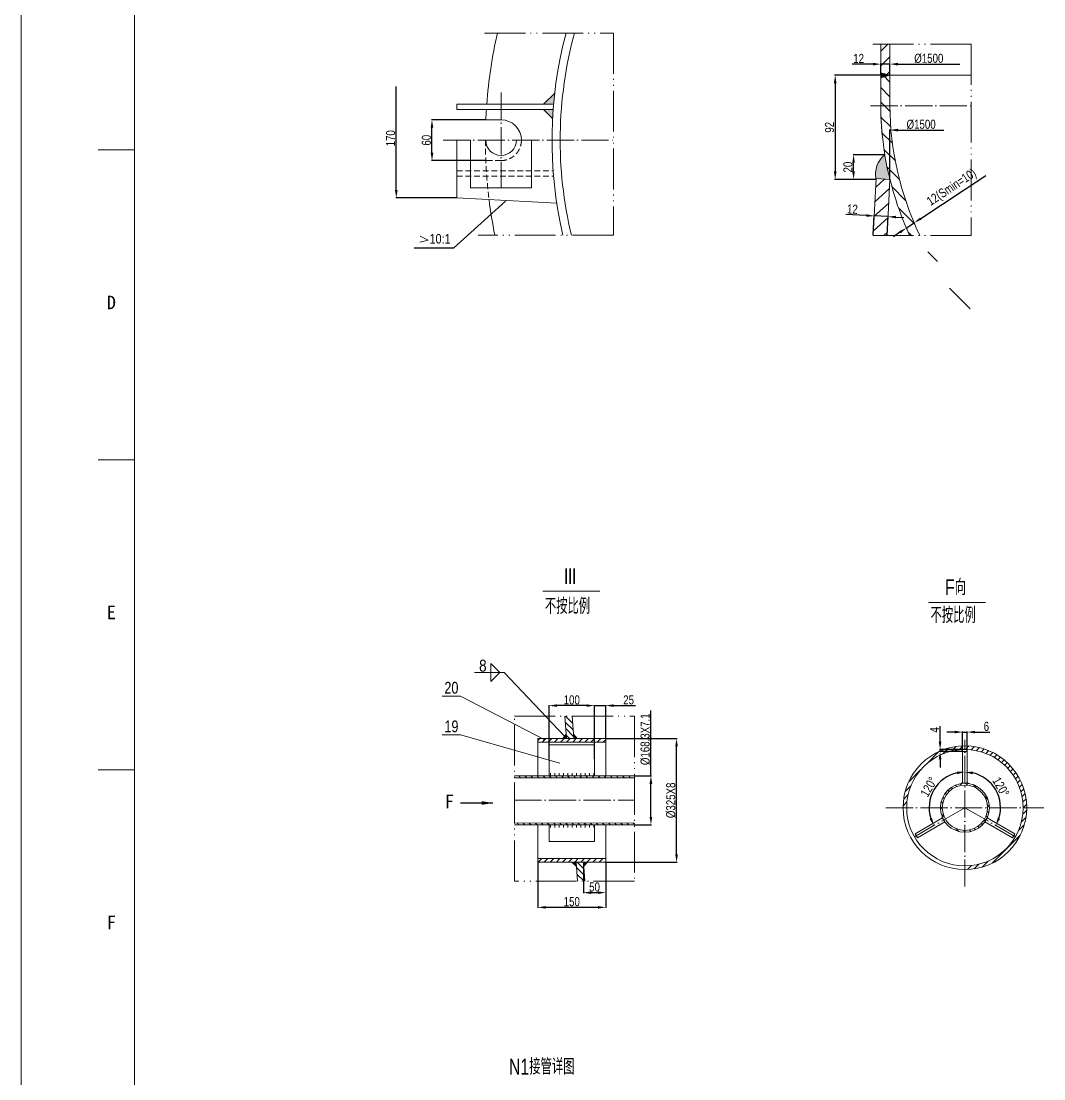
# Model space of a CAD drawing. Header units: millimetres. Extents: x 8160 to 405605, y -30951 to 80400.
# Drawn here: x 55386 to 64414, y 14873 to 24210 of the extents above; entities that cross this region are included whole.
import ezdxf

# ---------------------------------------------------------------- set-up
doc = ezdxf.new("R2010")
doc.units = ezdxf.units.MM
for name, pattern in [('ACAD_ISO04W100', [30.5, 24, -3, 0.5, -3]), ('ACAD_ISO05W100', [34, 24, -3, 0.5, -3, 0.5, -3]), ('CENTER', [50.8, 31.75, -6.35, 6.35, -6.35]), ('DIVIDE', [31.75, 12.7, -6.35, 0, -6.35, 0, -6.35]), ('HIDDEN', [9.525, 6.35, -3.175])]:
    doc.linetypes.add(name, pattern=pattern)
doc.layers.get('0').update_dxf_attribs({"lineweight": 13})
doc.layers.get('Defpoints').update_dxf_attribs({"lineweight": 13})
for name, color, linetype, lineweight in [('bh', 7, 'Continuous', 13), ('CENTER', 1, 'CENTER', 13), ('DIM', 7, 'Continuous', 13), ('DIVIDE', 3, 'DIVIDE', 13), ('HIDDEN', 6, 'HIDDEN', 13), ('PROFILE', 4, 'Continuous', 15), ('SEE', 2, 'Continuous', 13)]:
    doc.layers.add(name, color=color, linetype=linetype, lineweight=lineweight)
doc.styles.add('HZ', font='txt.shx', dxfattribs={"width": 0.75, "bigfont": 'tcc_hzdx.shx'})
doc.styles.add('HZDX', font='tcc_simp.shx', dxfattribs={"width": 0.8, "height": 80, "bigfont": 'hzdx.shx'})
doc.styles.add('HZDX140', font='tcc_simp.shx', dxfattribs={"width": 0.85, "height": 140, "bigfont": 'hzdx.shx'})
doc.styles.add('HZDX2', font='tcc_simp.shx', dxfattribs={"width": 0.85, "height": 80, "bigfont": 'hzdx.shx'})
doc.styles.add('HZDX288', font='tcc_simp.shx', dxfattribs={"width": 0.7, "height": 200, "bigfont": 'hzdx.shx'})
doc.styles.add('TCC', font='tcc_simp.shx', dxfattribs={"width": 0.75, "bigfont": 'tcc_hzdx.shx'})
doc.styles.add('图签', font='SimSun.ttf', dxfattribs={"height": 3})
doc.dimstyles.new('uni', dxfattribs={"dimtxt": 90, "dimasz": 70, "dimexe": 5, "dimexo": 0.625, "dimgap": 10, "dimtad": 1, "dimdec": 0, "dimdsep": 46, "dimtxsty": 'HZDX', "dimcen": 2.5, "dimadec": 0, "dimazin": 0, "dimtfac": 1, "dimtdec": 0, "dimtmove": 0, "dimatfit": 3, "dimfxl": 0, "dimarcsym": 0})
doc.dimstyles.new('uni2', dxfattribs={"dimtxt": 140, "dimasz": 140, "dimexe": 1.25, "dimexo": 0.625, "dimgap": 10, "dimtad": 1, "dimdec": 1, "dimdsep": 46, "dimtxsty": 'HZDX140', "dimcen": 2.5, "dimadec": 0, "dimazin": 0, "dimtfac": 1, "dimtdec": 1, "dimtmove": 0, "dimatfit": 3, "dimfxl": 0, "dimarcsym": 0})
pattern_1 = [(45, (-132192.844, 3799.36), (-26.940768, 26.940768), [])]

# ---------------------------------------------------------------- blocks, each defined once
blk = doc.blocks.new('*D97')
at = {"layer": 'Defpoints', "color": 0}
for p in [(58697.5, 23633), (59232.4, 23633), (59232.4, 22648.8)]:
    blk.add_point(p, dxfattribs=at)
at = {"layer": 'DIM', "color": 0, "lineweight": -2}
for p, q in [((58697.5, 22718.8), (58697.5, 23633)), ((59231.7, 22648.8), (58692.5, 22648.8))]:
    blk.add_line(p, q, dxfattribs=at)
at = {"layer": 'DIM', "color": 0}
blk.add_solid([(58685.9, 22718.8), (58709.2, 22718.8), (58697.5, 22648.8)], dxfattribs=at)
at = {"layer": 'DIM', "color": 0, "insert": (58647.5, 23175.9), "char_height": 80, "attachment_point": 5, "rotation": 90, "style": 'HZDX'}
blk.add_mtext('170', dxfattribs=at)
blk = doc.blocks.new('_None')
blk = doc.blocks.new('*D98')
at = {"layer": 'Defpoints', "color": 0}
for p in [(59012.8, 23338.8), (59488.2, 23338.8), (59488.2, 22978.8)]:
    blk.add_point(p, dxfattribs=at)
at = {"layer": 'DIM', "color": 0, "lineweight": -2}
for p, q in [((59487.5, 23338.8), (59007.8, 23338.8)), ((59012.8, 23048.8), (59012.8, 23268.8)), ((59487.5, 22978.8), (59007.8, 22978.8))]:
    blk.add_line(p, q, dxfattribs=at)
at = {"layer": 'DIM', "color": 0}
for points in [[(59001.2, 23268.8), (59024.5, 23268.8), (59012.8, 23338.8)], [(59001.2, 23048.8), (59024.5, 23048.8), (59012.8, 22978.8)]]:
    blk.add_solid(points, dxfattribs=at)
at = {"layer": 'DIM', "color": 0, "insert": (58962.8, 23158.8), "char_height": 80, "attachment_point": 5, "rotation": 90, "style": 'HZDX'}
blk.add_mtext('60', dxfattribs=at)
blk = doc.blocks.new('*D96')
at = {"layer": 'Defpoints', "color": 0}
for p in [(62974.4, 23732.4), (62572.1, 22813.3), (62933.9, 22813.3)]:
    blk.add_point(p, dxfattribs=at)
at = {"layer": 'DIM', "color": 0, "lineweight": -2}
for p, q in [((62973.8, 23732.4), (62567.1, 23732.4)), ((62572.1, 23662.4), (62572.1, 22883.3)), ((62933.3, 22813.3), (62567.1, 22813.3))]:
    blk.add_line(p, q, dxfattribs=at)
at = {"layer": 'DIM', "color": 0}
for points in [[(62560.4, 23662.4), (62583.8, 23662.4), (62572.1, 23732.4)], [(62560.4, 22883.3), (62583.8, 22883.3), (62572.1, 22813.3)]]:
    blk.add_solid(points, dxfattribs=at)
at = {"layer": 'DIM', "color": 0, "insert": (62522.1, 23272.8), "char_height": 80, "attachment_point": 5, "rotation": 90, "style": 'HZDX'}
blk.add_mtext('92', dxfattribs=at)
blk = doc.blocks.new('*D117')
at = {"layer": 'Defpoints', "color": 0}
for p in [(63532.4, 23248.2), (63055.4, 22813.2), (63532.4, 22813.2)]:
    blk.add_point(p, dxfattribs=at)
at = {"layer": 'DIM', "color": 0, "lineweight": -2}
for p, q in [((63055.4, 22813.8), (63055.4, 23253.2)), ((63125.4, 23248.2), (63532.4, 23248.2))]:
    blk.add_line(p, q, dxfattribs=at)
at = {"layer": 'DIM', "color": 0}
blk.add_solid([(63125.4, 23259.9), (63125.4, 23236.5), (63055.4, 23248.2)], dxfattribs=at)
at = {"layer": 'DIM', "color": 0, "insert": (63330.5, 23298.2), "char_height": 80, "attachment_point": 5, "style": 'HZDX'}
blk.add_mtext('%%C1500', dxfattribs=at)
blk = doc.blocks.new('*D120')
at = {"layer": 'Defpoints', "color": 0}
for p in [(62974.4, 23830.5), (62974.4, 23732.4), (63055.4, 23732.4)]:
    blk.add_point(p, dxfattribs=at)
at = {"layer": 'DIM', "color": 0, "lineweight": -2}
for p, q in [((62904.4, 23830.5), (62723, 23830.5)), ((62974.4, 23733), (62974.4, 23835.5)), ((63055.4, 23830.5), (62974.4, 23830.5)), ((63055.4, 23733), (63055.4, 23835.5)), ((63125.4, 23830.5), (63195.4, 23830.5))]:
    blk.add_line(p, q, dxfattribs=at)
at = {"layer": 'DIM', "color": 0}
for points in [[(62904.4, 23842.1), (62904.4, 23818.8), (62974.4, 23830.5)], [(63125.4, 23842.1), (63125.4, 23818.8), (63055.4, 23830.5)]]:
    blk.add_solid(points, dxfattribs=at)
at = {"layer": 'DIM', "color": 0, "insert": (62778.7, 23880.5), "char_height": 80, "attachment_point": 5, "style": 'HZDX'}
blk.add_mtext('12', dxfattribs=at)
blk = doc.blocks.new('*D121')
at = {"layer": 'Defpoints', "color": 0}
for p in [(62734.3, 23029.6), (63010.3, 23029.6), (62933.9, 22813.3)]:
    blk.add_point(p, dxfattribs=at)
at = {"layer": 'DIM', "color": 0, "lineweight": -2}
for p, q in [((63009.7, 23029.6), (62729.3, 23029.6)), ((62734.3, 22883.3), (62734.3, 22959.6)), ((62933.3, 22813.3), (62729.3, 22813.3))]:
    blk.add_line(p, q, dxfattribs=at)
at = {"layer": 'DIM', "color": 0}
for points in [[(62722.6, 22959.6), (62746, 22959.6), (62734.3, 23029.6)], [(62722.6, 22883.3), (62746, 22883.3), (62734.3, 22813.3)]]:
    blk.add_solid(points, dxfattribs=at)
at = {"layer": 'DIM', "color": 0, "insert": (62684.3, 22921.4), "char_height": 80, "attachment_point": 5, "rotation": 90, "style": 'HZDX'}
blk.add_mtext('20', dxfattribs=at)
blk = doc.blocks.new('*D122')
at = {"layer": 'Defpoints', "color": 0}
for p in [(63268.7, 22430.3), (63269.4, 22429.2), (63201.3, 22385.6)]:
    blk.add_point(p, dxfattribs=at)
at = {"layer": 'DIM', "color": 0, "lineweight": -2}
for p, q in [((63327.8, 22467.9), (63900.8, 22847.5)), ((63202, 22384.5), (63269.4, 22429.2)), ((63269.1, 22429.7), (63272.2, 22425)), ((63143.6, 22345.9), (63085.3, 22307.2)), ((63201.6, 22385.1), (63204.7, 22380.4))]:
    blk.add_line(p, q, dxfattribs=at)
at = {"layer": 'DIM', "color": 0}
for points in [[(63321.3, 22477.6), (63334.2, 22458.1), (63269.4, 22429.2)], [(63137.2, 22355.6), (63150.1, 22336.1), (63202, 22384.5)]]:
    blk.add_solid(points, dxfattribs=at)
at = {"layer": 'DIM', "color": 0, "insert": (63604.3, 22736.1), "char_height": 80, "attachment_point": 5, "rotation": 33.52279, "style": 'HZDX'}
blk.add_mtext('12(Smin=10)', dxfattribs=at)
blk = doc.blocks.new('*D123')
at = {"layer": 'Defpoints', "color": 0}
for p in [(63671.4, 23830.5), (63055.4, 23732.4), (63671.4, 23732.4)]:
    blk.add_point(p, dxfattribs=at)
at = {"layer": 'DIM', "color": 0, "lineweight": -2}
for p, q in [((63055.4, 23733), (63055.4, 23835.5)), ((63125.4, 23830.5), (63671.4, 23830.5))]:
    blk.add_line(p, q, dxfattribs=at)
at = {"layer": 'DIM', "color": 0}
blk.add_solid([(63125.4, 23842.1), (63125.4, 23818.8), (63055.4, 23830.5)], dxfattribs=at)
at = {"layer": 'DIM', "color": 0, "insert": (63398.4, 23880.5), "char_height": 80, "attachment_point": 5, "style": 'HZDX'}
blk.add_mtext('%%C1500', dxfattribs=at)
blk = doc.blocks.new('*D124')
at = {"layer": 'bh', "color": 0, "lineweight": -2}
for p, q in [((62846.9, 22494), (62665.7, 22503.5)), ((62908.1, 22323.9), (62917.1, 22495.3)), ((63038.2, 22484), (62916.8, 22490.3)), ((63029.4, 22317.5), (63038.4, 22489)), ((63108.1, 22480.3), (63178, 22476.6))]:
    blk.add_line(p, q, dxfattribs=at)
at = {"layer": 'bh', "color": 0}
for points in [[(62847.5, 22505.6), (62846.3, 22482.3), (62916.8, 22490.3)], [(63108.7, 22491.9), (63107.5, 22468.6), (63038.2, 22484)]]:
    blk.add_solid(points, dxfattribs=at)
at = {"layer": 'Defpoints', "color": 0}
for p in [(62916.8, 22490.3), (62908.1, 22323.2), (63029.4, 22316.9)]:
    blk.add_point(p, dxfattribs=at)
at = {"layer": 'bh', "color": 0, "insert": (62724, 22550.5), "char_height": 80, "attachment_point": 5, "rotation": 357, "style": 'HZDX'}
blk.add_mtext('12', dxfattribs=at)
blk = doc.blocks.new('*D164')
at = {"layer": 'Defpoints', "color": 0}
for p in [(60348.8, 16785.1), (60546.8, 16787), (60546.8, 16516.2)]:
    blk.add_point(p, dxfattribs=at)
at = {"layer": 'DIM', "color": 0, "lineweight": -2}
for p, q in [((60348.8, 16784.5), (60348.8, 16511.2)), ((60546.8, 16786.4), (60546.8, 16511.2)), ((60418.8, 16516.2), (60476.8, 16516.2))]:
    blk.add_line(p, q, dxfattribs=at)
at = {"layer": 'DIM', "color": 0}
for points in [[(60418.8, 16527.9), (60418.8, 16504.6), (60348.8, 16516.2)], [(60476.8, 16527.9), (60476.8, 16504.6), (60546.8, 16516.2)]]:
    blk.add_solid(points, dxfattribs=at)
at = {"layer": 'DIM', "color": 0, "insert": (60447.8, 16566.2), "char_height": 80, "attachment_point": 5, "style": 'HZDX'}
blk.add_mtext('50', dxfattribs=at)
blk = doc.blocks.new('*D157')
at = {"layer": 'Defpoints', "color": 0}
for p in [(59946.8, 16786.8), (60546.8, 16787.1), (59946.8, 16386.4)]:
    blk.add_point(p, dxfattribs=at)
at = {"layer": 'DIM', "color": 0, "lineweight": -2}
for p, q in [((59946.8, 16786.2), (59946.8, 16381.4)), ((60546.8, 16786.5), (60546.8, 16381.4)), ((60476.8, 16386.4), (60016.8, 16386.4))]:
    blk.add_line(p, q, dxfattribs=at)
at = {"layer": 'DIM', "color": 0}
for points in [[(60016.8, 16398.1), (60016.8, 16374.7), (59946.8, 16386.4)], [(60476.8, 16398.1), (60476.8, 16374.7), (60546.8, 16386.4)]]:
    blk.add_solid(points, dxfattribs=at)
at = {"layer": 'DIM', "color": 0, "insert": (60246.8, 16436.4), "char_height": 80, "attachment_point": 5, "style": 'HZDX'}
blk.add_mtext('150', dxfattribs=at)
blk = doc.blocks.new('*D165')
at = {"layer": 'Defpoints', "color": 0}
for p in [(60546.8, 18167.5), (60546.8, 17879.1), (60446.8, 17696.6)]:
    blk.add_point(p, dxfattribs=at)
at = {"layer": 'DIM', "color": 0, "lineweight": -2}
for p, q in [((60376.8, 18167.5), (60306.8, 18167.5)), ((60446.8, 17697.2), (60446.8, 18172.5)), ((60446.8, 18167.5), (60546.8, 18167.5)), ((60546.8, 17879.7), (60546.8, 18172.5)), ((60616.8, 18167.5), (60810.4, 18167.5))]:
    blk.add_line(p, q, dxfattribs=at)
at = {"layer": 'DIM', "color": 0}
for points in [[(60376.8, 18179.2), (60376.8, 18155.9), (60446.8, 18167.5)], [(60616.8, 18179.2), (60616.8, 18155.9), (60546.8, 18167.5)]]:
    blk.add_solid(points, dxfattribs=at)
at = {"layer": 'DIM', "color": 0, "insert": (60748.6, 18217.5), "char_height": 80, "attachment_point": 5, "style": 'HZDX'}
blk.add_mtext('25', dxfattribs=at)
blk = doc.blocks.new('*D166')
at = {"layer": 'Defpoints', "color": 0}
for p in [(60046.8, 18167.5), (60046.8, 17696.6), (60446.8, 17696.6)]:
    blk.add_point(p, dxfattribs=at)
at = {"layer": 'DIM', "color": 0, "lineweight": -2}
for p, q in [((60046.8, 17697.2), (60046.8, 18172.5)), ((60376.8, 18167.5), (60116.8, 18167.5)), ((60446.8, 17697.2), (60446.8, 18172.5))]:
    blk.add_line(p, q, dxfattribs=at)
at = {"layer": 'DIM', "color": 0}
for points in [[(60116.8, 18179.2), (60116.8, 18155.9), (60046.8, 18167.5)], [(60376.8, 18179.2), (60376.8, 18155.9), (60446.8, 18167.5)]]:
    blk.add_solid(points, dxfattribs=at)
at = {"layer": 'DIM', "color": 0, "insert": (60246.8, 18217.5), "char_height": 80, "attachment_point": 5, "style": 'HZDX'}
blk.add_mtext('100', dxfattribs=at)
blk = doc.blocks.new('*D158')
at = {"layer": 'Defpoints', "color": 0}
for p in [(60547.3, 17877), (61171.7, 17877), (60546.8, 16785)]:
    blk.add_point(p, dxfattribs=at)
at = {"layer": 'DIM', "color": 0, "lineweight": -2}
for p, q in [((60548, 17877), (61176.7, 17877)), ((61171.7, 16855), (61171.7, 17807)), ((60547.4, 16785), (61176.7, 16785))]:
    blk.add_line(p, q, dxfattribs=at)
at = {"layer": 'DIM', "color": 0}
for points in [[(61160, 17807), (61183.4, 17807), (61171.7, 17877)], [(61160, 16855), (61183.4, 16855), (61171.7, 16785)]]:
    blk.add_solid(points, dxfattribs=at)
at = {"layer": 'DIM', "color": 0, "insert": (61121.7, 17331), "char_height": 80, "attachment_point": 5, "rotation": 90, "style": 'HZDX'}
blk.add_mtext('%%C325X8', dxfattribs=at)
blk = doc.blocks.new('*D159')
at = {"layer": 'Defpoints', "color": 0}
for p in [(60799.1, 17546.7), (60945.3, 17546.7), (60799.1, 17114.7)]:
    blk.add_point(p, dxfattribs=at)
at = {"layer": 'DIM', "color": 0, "lineweight": -2}
for p, q in [((60945.3, 17546.7), (60945.3, 18124.3)), ((60799.7, 17546.7), (60950.3, 17546.7)), ((60945.3, 17184.7), (60945.3, 17476.7)), ((60799.7, 17114.7), (60950.3, 17114.7))]:
    blk.add_line(p, q, dxfattribs=at)
at = {"layer": 'DIM', "color": 0}
for points in [[(60933.6, 17476.7), (60957, 17476.7), (60945.3, 17546.7)], [(60933.6, 17184.7), (60957, 17184.7), (60945.3, 17114.7)]]:
    blk.add_solid(points, dxfattribs=at)
at = {"layer": 'DIM', "color": 0, "insert": (60895.3, 17870.5), "char_height": 80, "attachment_point": 5, "rotation": 90, "style": 'HZDX'}
blk.add_mtext('%%C168.3X7.1', dxfattribs=at)
blk = doc.blocks.new('*D160')
at = {"layer": 'Defpoints', "color": 0}
for p in [(63737.2, 17933.9), (63697.2, 17762.1), (63737.2, 17762.1)]:
    blk.add_point(p, dxfattribs=at)
at = {"layer": 'DIM', "color": 0, "lineweight": -2}
for p, q in [((63627.2, 17933.9), (63557.2, 17933.9)), ((63697.2, 17762.8), (63697.2, 17938.9)), ((63697.2, 17933.9), (63737.2, 17933.9)), ((63737.2, 17762.8), (63737.2, 17938.9)), ((63807.2, 17933.9), (63936.8, 17933.9))]:
    blk.add_line(p, q, dxfattribs=at)
at = {"layer": 'DIM', "color": 0}
for points in [[(63627.2, 17945.6), (63627.2, 17922.3), (63697.2, 17933.9)], [(63807.2, 17945.6), (63807.2, 17922.3), (63737.2, 17933.9)]]:
    blk.add_solid(points, dxfattribs=at)
at = {"layer": 'DIM', "color": 0, "insert": (63907, 17983.9), "char_height": 80, "attachment_point": 5, "style": 'HZDX'}
blk.add_mtext('6', dxfattribs=at)
blk = doc.blocks.new('*D161')
at = {"layer": 'Defpoints', "color": 0}
for p in [(63717.2, 17866.5), (63514.2, 17508), (63717.2, 17266.1), (63272.1, 17009.1), (63717.2, 16569.4)]:
    blk.add_point(p, dxfattribs=at)
at = {"layer": 'DIM', "color": 0, "lineweight": -2}
blk.add_arc((63717.2, 17266.1), 315.8, 102.7272, 197.2728, dxfattribs=at)
at = {"layer": 'DIM', "color": 0}
for points in [[(63646.3, 17585.7), (63648.9, 17562.6), (63717.2, 17581.9)], [(63426.4, 17177.1), (63405, 17167.7), (63443.7, 17108.2)]]:
    blk.add_solid(points, dxfattribs=at)
at = {"layer": 'DIM', "color": 0, "insert": (63398.5, 17450.1), "char_height": 80, "attachment_point": 5, "rotation": 60, "style": 'HZDX'}
blk.add_mtext('120°', dxfattribs=at)
blk = doc.blocks.new('*D162')
at = {"layer": 'Defpoints', "color": 0}
for p in [(63717.2, 17866.5), (64026.9, 17320.7), (63717.2, 17266.1), (64162.3, 17009.1), (63717.2, 16569.4)]:
    blk.add_point(p, dxfattribs=at)
at = {"layer": 'DIM', "color": 0, "lineweight": -2}
blk.add_arc((63717.2, 17266.1), 314.4, 342.7825, 77.2175, dxfattribs=at)
at = {"layer": 'DIM', "color": 0}
for points in [[(63785.5, 17561.2), (63788.1, 17584.4), (63717.2, 17580.6)], [(64028.2, 17168.4), (64006.8, 17177.7), (63989.5, 17108.9)]]:
    blk.add_solid(points, dxfattribs=at)
at = {"layer": 'DIM', "color": 0, "insert": (64034.7, 17449.4), "char_height": 80, "attachment_point": 5, "rotation": 300, "style": 'HZDX'}
blk.add_mtext('120°', dxfattribs=at)
blk = doc.blocks.new('*D163')
at = {"layer": 'Defpoints', "color": 0}
for p in [(63497.9, 17780.1), (63697.2, 17762.1), (63717.2, 17780.1)]:
    blk.add_point(p, dxfattribs=at)
at = {"layer": 'DIM', "color": 0, "lineweight": -2}
for p, q in [((63497.9, 17850.1), (63497.9, 17985.9)), ((63716.6, 17780.1), (63492.9, 17780.1)), ((63696.6, 17762.1), (63492.9, 17762.1)), ((63497.9, 17762.1), (63497.9, 17780.1)), ((63497.9, 17692.1), (63497.9, 17622.1))]:
    blk.add_line(p, q, dxfattribs=at)
at = {"layer": 'DIM', "color": 0}
for points in [[(63486.2, 17850.1), (63509.5, 17850.1), (63497.9, 17780.1)], [(63486.2, 17692.1), (63509.5, 17692.1), (63497.9, 17762.1)]]:
    blk.add_solid(points, dxfattribs=at)
at = {"layer": 'DIM', "color": 0, "insert": (63447.9, 17953), "char_height": 80, "attachment_point": 5, "rotation": 90, "style": 'HZDX'}
blk.add_mtext('4', dxfattribs=at)

msp = doc.modelspace()

# ---------------------------------------------------------------- hatches: boundary and pattern name
at = {"layer": 'bh'}
h = msp.add_hatch(dxfattribs=at)
h.set_pattern_fill('ANSI31', scale=28.8, style=0)
h.set_pattern_definition([(45, (1518.56, -33632.8), (-64.65784, 64.65784), [])])
h.paths.add_polyline_path([(63055.4, 24007.2), (62974.4, 24007.2), (62974.4, 23732.4), (63055.4, 23732.4)])
h = msp.add_hatch(color=7, dxfattribs=at)
h.paths.add_polyline_path([(63055.4, 23732.4), (62974.4, 23732.4), (62974.4, 23709.9)])
h.paths.add_polyline_path([(62974.4, 23755), (62974.4, 23732.4), (63055.4, 23732.4)])
h = msp.add_hatch(dxfattribs=at)
h.set_pattern_fill('ANSI31', scale=28.8, angle=90, style=0)
h.set_pattern_definition([(135, (1518.56, -33632.8), (-64.65784, -64.65784), [])])
h.paths.add_polyline_path([(63055.4, 23462.4), (63055.4, 23732.4), (62974.4, 23732.4), (62974.4, 23462.4)])
h = msp.add_hatch(color=7, dxfattribs=at)
h.paths.add_polyline_path([(60077.3, 23349.4, -0.005417), (60082.3, 23428.8), (59997.9, 23428.8)])
h.paths.add_polyline_path([(60086.1, 23476.8, -0.006714), (60096, 23574.9), (59997.9, 23476.8)])
h = msp.add_hatch(color=7, dxfattribs=at)
edge = h.paths.add_edge_path()
edge.add_spline(control_points=[(63055.4, 22813.3), (63031.9, 22907.1), (63013.4, 23001.4), (62983, 23217.8), (62974.4, 23340.1), (62974.4, 23462.4)], knot_values=[0, 0, 0, 0, 0.054434, 0.054434, 0.12466, 0.12466, 0.12466, 0.12466], degree=3, periodic=0)
edge.add_arc((63140.7, 22861.9), 212.4, 127.83449, 193.22784)
edge.add_line((62933.9, 22813.3), (63055.4, 22813.3))
h = msp.add_hatch(dxfattribs=at)
h.set_pattern_fill('ANSI31', scale=28.8, angle=90, style=0)
h.set_pattern_definition([(135, (1518.56, -33632.8), (-64.65784, -64.65784), [])])
edge = h.paths.add_edge_path()
edge.add_ellipse((73180.4, 23462.4), major_axis=(-10125, 0), ratio=0.5, start_angle=0, end_angle=13.08604, ccw=False)
edge.add_line((63055.4, 23462.4), (62974.4, 23462.4))
edge.add_spline(control_points=[(62974.4, 23462.4), (62974.4, 23340.1), (62983, 23217.8), (63017.3, 22974), (63043, 22852.5), (63116.6, 22592), (63167.4, 22453.4), (63229.2, 22316.2)], knot_values=[0, 0, 0, 0, 0.070226, 0.070226, 0.140451, 0.140451, 0.22165, 0.22165, 0.22165, 0.22165], degree=3, periodic=0)
edge.add_line((63229.2, 22316.2), (63318.3, 22316.2))
h = msp.add_hatch(dxfattribs=at)
h.set_pattern_fill('ANSI31', scale=28.8, angle=-3, style=0)
h.set_pattern_definition([(42, (-1351.235, -30334.85), (-61.1853, 67.95316), [])])
h.paths.add_polyline_path([(63055.4, 22813.3), (62934.1, 22819.6), (62908.1, 22323.2), (63029.4, 22316.9)])
h = msp.add_hatch(dxfattribs=at)
h.set_pattern_fill('ANSI31', scale=12, angle=90, style=0)
h.set_pattern_definition([(135, (-132277.316, 3799.36), (-26.940768, -26.940768), [])])
h.paths.add_polyline_path([(60200.1, 17877.1), (60264.3, 17877.1), (60249.1, 18073), (60185, 18073)])
h.paths.add_polyline_path([(60348.8, 16785.1), (60284.6, 16785.1), (60297.5, 16617.7), (60361.7, 16617.7)])
h = msp.add_hatch(dxfattribs=at)
h.set_pattern_fill('ANSI31', scale=12, style=0)
h.set_pattern_definition(pattern_1)
h.paths.add_polyline_path([(59946.8, 17877.3), (59946.8, 17845.3), (60546.8, 17845), (60546.8, 17877)])
for points in [[(60197.1, 17916.3), (60168.3, 17877.2), (60200.1, 17877.2)], [(60261.3, 17915.9), (60264.3, 17877.2), (60295.1, 17877.1)], [(60284.6, 16785.1), (60248.1, 16785.2), (60287.5, 16746.8)], [(60386.3, 16785.1), (60348.8, 16785.1), (60351.7, 16747.2)]]:
    msp.add_hatch(color=7, dxfattribs=at).paths.add_polyline_path(points)
h = msp.add_hatch(dxfattribs=at)
h.set_pattern_fill('ANSI31', scale=12, style=0)
h.set_pattern_definition([(45, (-131504.678, 3756.95), (-26.940768, 26.940768), [])])
h.paths.add_polyline_path([(64231.2, 17266.1), (64263.2, 17266.1, 0.414214), (63717.2, 17812.1), (63717.2, 17780.1, -0.414214)])
h.paths.add_polyline_path([(63171.2, 17266.1), (63203.2, 17266.1, -0.414214), (63717.2, 17780.1), (63717.2, 17812.1, 0.414214)])
h.paths.add_polyline_path([(64263.2, 17266.1), (64231.2, 17266.1, -0.414214), (63717.2, 16752.1), (63717.2, 16720.1, 0.414214)])
h = msp.add_hatch(dxfattribs=at)
h.set_pattern_fill('ANSI31', scale=12, angle=45, style=0)
h.set_pattern_definition([(90, (-132192.844, 3799.36), (-38.1, 7e-15), [])])
h.paths.add_polyline_path([(60446.8, 17572.1), (60046.8, 17572.1), (60046.8, 17547.1), (60446.8, 17546.9)])
h = msp.add_hatch(dxfattribs=at)
h.set_pattern_fill('ANSI31', scale=12, angle=90, style=0)
h.set_pattern_definition([(135, (-132192.844, 3799.36), (-26.940768, -26.940768), [])])
h.paths.add_polyline_path([(60799.1, 17530.6), (60799.1, 17546.7), (59740.7, 17547.3), (59740.7, 17531.3)])
h.paths.add_polyline_path([(60799.1, 17114.7), (60799.1, 17130.6), (59740.7, 17131.2), (59740.7, 17115.3)])
h = msp.add_hatch(dxfattribs=at)
h.set_pattern_fill('ANSI31', scale=12, angle=90, style=0)
h.set_pattern_definition([(135, (-131504.678, 3756.95), (-26.940768, -26.940768), [])])
h.paths.add_polyline_path([(63717.2, 17482.1), (63717.2, 17466.1, -0.414214), (63917.2, 17266.1), (63933.2, 17266.1, 0.414214)])
h.paths.add_polyline_path([(63717.2, 17482.1, 0.414214), (63501.2, 17266.1), (63517.2, 17266.1, -0.414214), (63717.2, 17466.1)])
h.paths.add_polyline_path([(63517.2, 17266.1), (63501.2, 17266.1, 0.131652), (63530.1, 17158.1), (63544, 17166.1, -0.131652)])
h.paths.add_polyline_path([(63544, 17166.1), (63530.1, 17158.1, 0.267949), (63717.2, 17050.1), (63717.2, 17066.1, -0.267949)])
h.paths.add_polyline_path([(63904.3, 17158.1), (63890.4, 17166.1, -0.267949), (63717.2, 17066.1), (63717.2, 17050.1, 0.267949)])
h.paths.add_polyline_path([(63933.2, 17266.1), (63917.2, 17266.1, -0.131652), (63890.4, 17166.1), (63904.3, 17158.1, 0.131652)])
h = msp.add_hatch(color=7, dxfattribs=at)
h.paths.add_polyline_path([(63697.2, 17489.1), (63686.3, 17479.9, -0.035871), (63717.2, 17482.1), (63697.2, 17482.1)])
h.paths.add_polyline_path([(63737.2, 17489.1), (63737.2, 17482.1), (63717.2, 17482.1, -0.035871), (63748.1, 17479.9)])
h = msp.add_hatch(color=7, dxfattribs=at)
h.paths.add_polyline_path([(63534.2, 17137.4), (63547.5, 17132.5, -0.035871), (63530.1, 17158.1), (63540.1, 17140.8)])
h.paths.add_polyline_path([(63514.2, 17172), (63520.1, 17175.5), (63530.1, 17158.1, -0.035871), (63516.6, 17186)])
h = msp.add_hatch(color=7, dxfattribs=at)
h.paths.add_polyline_path([(63920.3, 17172), (63917.8, 17186, -0.035871), (63904.3, 17158.1), (63914.3, 17175.5)])
h.paths.add_polyline_path([(63900.3, 17137.4), (63894.3, 17140.8), (63904.3, 17158.1, -0.035871), (63886.9, 17132.5)])
h = msp.add_hatch(dxfattribs=at)
h.set_pattern_fill('ANSI31', scale=12, angle=45, style=0)
h.set_pattern_definition([(270, (-132192.844, 30864.963), (-38.1, -7e-15), [])])
h.paths.add_polyline_path([(60446.8, 17114.9), (60046.8, 17115.1), (60046.8, 17092.2), (60446.8, 17092.2)])
h = msp.add_hatch(dxfattribs=at)
h.set_pattern_fill('ANSI31', scale=12, style=0)
h.set_pattern_definition(pattern_1)
h.paths.add_polyline_path([(60546.8, 16785), (60546.8, 16817), (59946.8, 16817.3), (59946.8, 16785.3)])

# ---------------------------------------------------------------- linework, layer by layer
at = {"color": 7}
for p, q in [((55386.2, 31683.7), (55386.2, -1956.3)), ((56386.2, 31283.7), (56386.2, -1556.3)), ((56386.2, 23074.1), (56066.2, 23074.1)), ((58978.2, 22275.7), (58905.1, 22257.9)), ((58908.5, 22311.4), (58978.2, 22275.7)), ((56386.2, 20337.3), (56066.2, 20337.3)), ((59992.1, 19178.6), (60493.3, 19178.6)), ((63396.9, 19078.8), (63898, 19078.8)), ((56386.2, 17600.5), (56066.2, 17600.5))]:
    msp.add_line(p, q, dxfattribs=at)
at = {"layer": 'bh', "color": 7}
for p, q in [((63055.4, 23732.4), (62974.4, 23755)), ((63055.4, 23732.4), (62974.4, 23709.9)), ((59997.9, 23476.8), (60096, 23574.9)), ((60077.3, 23349.4), (59997.9, 23428.8)), ((59532.1, 18459.7), (59532.1, 18539.6)), ((59532.1, 18539.6), (59612, 18459.7)), ((59650.8, 18459.7), (59389.4, 18459.7)), ((59532.1, 18459.7), (59532.1, 18379.8)), ((59532.1, 18379.8), (59612, 18459.7)), ((60182.7, 17896.7), (59650.8, 18459.7)), ((60168.3, 17877.2), (60197.1, 17916.3)), ((60295.1, 17877.2), (60261.3, 17915.9)), ((63697.2, 17489.1), (63686.3, 17479.9)), ((63737.2, 17489.1), (63748.1, 17479.9)), ((63514.2, 17172), (63516.6, 17186)), ((63920.3, 17172), (63917.8, 17186)), ((63534.2, 17137.4), (63547.5, 17132.5)), ((63900.3, 17137.4), (63886.9, 17132.5)), ((60248.1, 16785.2), (60287.5, 16746.8)), ((60351.7, 16747.2), (60386.3, 16785.1))]:
    msp.add_line(p, q, dxfattribs=at)
msp.add_arc((63140.7, 22861.9), 212.4, 127.85283, 193.22784, dxfattribs=at)
at = {"layer": 'CENTER', "color": 7, "linetype": 'ACAD_ISO04W100', "ltscale": 10}
for p, q in [((59622.4, 23578.8), (59622.4, 22738.8)), ((62884.8, 23462.4), (63773.7, 23462.4)), ((59112, 23158.8), (60613.9, 23158.8)), ((63717.2, 16569.4), (63717.2, 17866.5)), ((59740.7, 17332.3), (60799.1, 17332.1)), ((63020.5, 17266.1), (64413.9, 17266.1)), ((63717.2, 17266.1), (63272.1, 17009.1)), ((63717.2, 17266.1), (64162.3, 17009.1))]:
    msp.add_line(p, q, dxfattribs=at)
at = {"layer": 'Defpoints', "color": 7, "linetype": 'ByBlock'}
for p in [(63013.6, 23010.1), (62960.9, 22813.3), (62960.9, 22806.7)]:
    msp.add_point(p, dxfattribs=at)
at = {"layer": 'DIVIDE', "color": 7, "linetype": 'ACAD_ISO05W100', "ltscale": 15}
for p, q in [((59477, 24104.6), (60613.9, 24104.6)), ((60613.9, 24104.6), (60613.9, 22320.8)), ((62902.9, 24007.2), (63773.7, 24007.2)), ((63773.7, 24007.2), (63773.7, 22316.2)), ((60613.9, 22320.8), (59419.6, 22320.8)), ((63773.7, 22316.2), (62860.1, 22316.2))]:
    msp.add_line(p, q, dxfattribs=at)
msp.add_lwpolyline([(59740.7, 18073), (60799.1, 18073), (60799.1, 16617.7), (59740.7, 16617.7)], close=True, dxfattribs=at)
at = {"layer": 'HIDDEN', "color": 7, "ltscale": 8}
for p, q in [((59622.4, 22978.8), (59488.2, 22978.8)), ((59232.4, 22888.8), (60082.3, 22888.8)), ((59232.4, 22840.8), (60086.1, 22840.8))]:
    msp.add_line(p, q, dxfattribs=at)
for centre, radius, start, end in [((63744.4, 23158.8), 4260, 180, 187.07785), ((59622.4, 23158.8), 180, 270, 0)]:
    msp.add_arc(centre, radius, start, end, dxfattribs=at)
at = {"layer": 'PROFILE', "color": 7}
for p, q in [((62974.4, 23732.4), (62974.4, 24007.2)), ((63055.4, 23732.4), (63055.4, 24007.2)), ((62974.4, 23732.4), (63773.7, 23732.4)), ((62974.4, 23462.4), (62974.4, 23732.4)), ((63055.4, 23462.4), (63055.4, 23732.4)), ((59232.4, 23476.8), (60086.1, 23476.8)), ((59232.4, 23428.8), (59232.4, 23476.8)), ((59232.4, 23428.8), (60082.3, 23428.8)), ((59622.4, 23338.8), (59488.2, 23338.8)), ((59232.4, 23158.8), (59232.4, 22648.8)), ((59352.4, 23158.8), (59352.4, 22738.8)), ((59892.4, 23158.8), (59892.4, 22738.8)), ((62907.7, 22316.2), (62934.1, 22819.6)), ((63055.4, 22813.3), (62934.1, 22819.6)), ((63029.4, 22316.9), (63055.4, 22813.3)), ((59352.4, 22738.8), (59892.4, 22738.8)), ((59232.4, 22648.8), (60114.7, 22602.6)), ((60200.1, 17877.1), (60185, 18073)), ((60264.3, 17877.1), (60249.1, 18073)), ((59946.8, 17877.3), (60546.8, 17877)), ((59946.8, 17546.8), (59946.8, 17877.3)), ((59946.8, 17845.3), (60546.8, 17845)), ((60546.8, 17546.9), (60546.8, 17877)), ((60046.8, 17546.8), (60046.8, 17820.4)), ((60046.8, 17820.4), (60446.8, 17820.4)), ((60446.8, 17546.8), (60446.8, 17820.4)), ((63697.2, 17482.1), (63697.2, 17762.1)), ((63737.2, 17762.1), (63697.2, 17762.1)), ((63737.2, 17482.1), (63737.2, 17762.1)), ((59740.7, 17547.3), (60799.1, 17546.7)), ((59740.7, 17531.3), (60799.1, 17530.6)), ((63737.2, 17482.1), (63697.2, 17482.1)), ((59740.7, 17131.2), (60799.1, 17130.6)), ((59740.7, 17115.3), (60799.1, 17114.7)), ((59946.8, 16785.3), (59946.8, 17114.8)), ((60046.8, 16967.6), (60046.8, 17114.8)), ((60446.8, 16967.6), (60446.8, 17114.8)), ((60546.8, 16785), (60546.8, 17114.8)), ((63520.1, 17175.5), (63277.7, 17035.5)), ((63540.1, 17140.8), (63297.7, 17000.8)), ((63520.1, 17175.5), (63540.1, 17140.8)), ((63894.3, 17140.8), (63914.3, 17175.5)), ((63894.3, 17140.8), (64136.8, 17000.8)), ((63914.3, 17175.5), (64156.8, 17035.5)), ((63277.7, 17035.5), (63297.7, 17000.8)), ((64136.8, 17000.8), (64156.8, 17035.5)), ((60046.8, 16967.6), (60446.8, 16967.6)), ((59946.8, 16817.3), (60546.8, 16817)), ((59946.8, 16785.3), (60546.8, 16785)), ((60297.5, 16617.7), (60284.6, 16785.1)), ((60361.7, 16617.7), (60348.8, 16785.1))]:
    msp.add_line(p, q, dxfattribs=at)
for radius in [546, 514, 216, 200]:
    msp.add_circle((63717.2, 17266.1), radius, dxfattribs=at)
for centre, radius, start, end in [((63744.4, 23158.8), 4260, 167.17238, 175.71901), ((63744.4, 23158.8), 3672, 165.07405, 193.1917), ((63744.4, 23158.8), 3600, 164.76837, 193.46045), ((63744.4, 23158.8), 4260, 176.36614, 177.57833), ((59622.4, 23158.8), 180, 0, 90), ((59622.4, 23158.8), 135, 180, 0), ((63744.4, 23158.8), 4260, 187.07509, 191.34466)]:
    msp.add_arc(centre, radius, start, end, dxfattribs=at)
msp.add_ellipse((73180.4, 23462.4), major_axis=(-10125, 0), ratio=0.5, start_param=0, end_param=0.228395, dxfattribs=at)
msp.add_open_spline([(62974.4, 23462.4), (62974.4, 23340.1), (62983, 23217.8), (63017.3, 22974), (63043, 22852.5), (63116.6, 22592), (63167.4, 22453.4), (63229.2, 22316.2)], degree=3, knots=[0, 0, 0, 0, 0.0702255, 0.0702255, 0.140451, 0.140451, 0.2216502, 0.2216502, 0.2216502, 0.2216502], dxfattribs=at)
at = {"layer": 'SEE', "color": 7}
for p, q in [((59102.8, 18250.2), (59263.6, 18250.2)), ((59263.6, 18250.2), (60008.6, 17865)), ((59102.8, 17909.3), (59263.6, 17909.3)), ((59263.6, 17909.3), (60141, 17658))]:
    msp.add_line(p, q, dxfattribs=at)

# ---------------------------------------------------------------- texts
at = {"color": 7}
for s, height, style, width, p in [('10:1', 84, 'HZDX288', 0.85, (58991.1, 22246.4)), ('F向', 140, 'TCC', 0.75, (63541.4, 19142.8)), ('不按比例', 140, 'TCC', 0.75, (60009.3, 18976)), ('不按比例', 140, 'TCC', 0.75, (63413.6, 18896)), ('N1接管详图', 140, 'TCC', 0.75, (59692, 14910.4))]:
    msp.add_text(s, height=height, dxfattribs=dict(at, style=style, width=width)).set_placement(p)
at = {"color": 7, "style": '图签'}
for s, p in [('D', (56141.4, 21666.9)), ('E', (56140.7, 18930.1)), ('F', (56142.1, 16193.3))]:
    msp.add_text(s, height=120, dxfattribs=at).set_placement(p)
at = {"layer": 'DIM', "color": 7}
for s, height, style, width, p in [('III', 134, 'HZ', 0.75, (60180.9, 19242.6)), ('8', 105.5, 'HZDX2', 0.85, (59428.5, 18467.6))]:
    msp.add_text(s, height=height, dxfattribs=dict(at, style=style, width=width)).set_placement(p)
at = {"layer": 'SEE', "color": 7, "style": 'HZDX', "width": 0.8}
for s, p in [('20', (59122.2, 18272.9)), ('19', (59122.2, 17931.9))]:
    msp.add_text(s, height=104.4, dxfattribs=at).set_placement(p)
at = {"layer": 'SEE', "color": 7, "style": '图签'}
msp.add_text('F', height=120, dxfattribs=at).set_placement((59124.6, 17261.9))

# ---------------------------------------------------------------- dimensions: what is measured, and where the dimension line sits
at = {"layer": 'bh', "color": 7}
dim = msp.add_linear_dim(base=(62916.8, 22490.3), p1=(63029.4, 22316.9), p2=(62908.1, 22323.2), angle=177, text='12', dimstyle='uni', dxfattribs=at)
dim.commit()
dim.dimension.update_dxf_attribs({"geometry": '*D124', "text_midpoint": (62721.4, 22500.6), "dimtype": 161})
at = {"layer": 'DIM', "color": 7}
for base, p1, p2, text, picture, middle in [((62974.4, 23830.5), (63055.4, 23732.4), (62974.4, 23732.4), '12', '*D120', (62778.7, 23880.5)), ((60046.8, 18167.5), (60446.8, 17696.6), (60046.8, 17696.6), '100', '*D166', (60246.8, 18217.5)), ((60546.8, 18167.5), (60446.8, 17696.6), (60546.8, 17879.1), '25', '*D165', (60748.6, 18217.5)), ((63737.2, 17933.9), (63697.2, 17762.1), (63737.2, 17762.1), '6', '*D160', (63907, 17983.9)), ((59946.8, 16386.4), (60546.8, 16787.1), (59946.8, 16786.8), '150', '*D157', (60246.8, 16436.4))]:
    dim = msp.add_linear_dim(base=base, p1=p1, p2=p2, text=text, dimstyle='uni', dxfattribs=at)
    dim.commit()
    dim.dimension.update_dxf_attribs({"geometry": picture, "text_midpoint": middle})
dim = msp.add_linear_dim(base=(63671.4, 23830.5), p1=(63055.4, 23732.4), p2=(63671.4, 23732.4), text='%%C1500', dimstyle='uni', override={"dimblk2": 'None', "dimsah": 1, "dimse2": 1}, dxfattribs=at)
dim.commit()
dim.dimension.update_dxf_attribs({"geometry": '*D123', "text_midpoint": (63398.4, 23880.5)})
for base, p1, p2, text, picture, middle in [((62572.1, 22813.3), (62974.4, 23732.4), (62933.9, 22813.3), '92', '*D96', (62522.1, 23272.8)), ((59012.8, 23338.8), (59488.2, 22978.8), (59488.2, 23338.8), '60', '*D98', (58962.8, 23158.8)), ((62734.3, 23029.6), (62933.9, 22813.3), (63010.3, 23029.6), '20', '*D121', (62684.3, 22921.4)), ((60945.3, 17546.7), (60799.1, 17114.7), (60799.1, 17546.7), '%%C168.3X7.1', '*D159', (60895.3, 17870.5)), ((63497.9, 17780.1), (63697.2, 17762.1), (63717.2, 17780.1), '4', '*D163', (63447.9, 17953)), ((61171.7, 17877), (60546.8, 16785), (60547.3, 17877), '%%C325X8', '*D158', (61121.7, 17331))]:
    dim = msp.add_linear_dim(base=base, p1=p1, p2=p2, angle=90, text=text, dimstyle='uni', dxfattribs=at)
    dim.commit()
    dim.dimension.update_dxf_attribs({"geometry": picture, "text_midpoint": middle})
dim = msp.add_linear_dim(base=(58697.5, 23633), p1=(59232.4, 22648.8), p2=(59232.4, 23633), angle=90, text='170', dimstyle='uni', override={"dimblk2": 'None', "dimsah": 1, "dimse2": 1}, dxfattribs=at)
dim.commit()
dim.dimension.update_dxf_attribs({"geometry": '*D97', "text_midpoint": (58647.5, 23175.9)})
dim = msp.add_linear_dim(base=(63532.4, 23248.2), p1=(63055.4, 22813.2), p2=(63532.4, 22813.2), text='%%C1500', dimstyle='uni', override={"dimblk2": 'None', "dimsah": 1, "dimse2": 1}, dxfattribs=at)
dim.commit()
dim.dimension.update_dxf_attribs({"geometry": '*D117', "text_midpoint": (63330.5, 23248.2), "dimtype": 160})
dim = msp.add_aligned_dim(p1=(63201.3, 22385.6), p2=(63268.7, 22430.3), distance=-1.3, text='12(Smin=10)', dimstyle='uni', dxfattribs=at)
dim.commit()
dim.dimension.update_dxf_attribs({"geometry": '*D122', "text_midpoint": (63604.3, 22736.1)})
for base, line1, picture, middle in [((63514.2, 17508), ((63717.2, 17266.1), (63272.1, 17009.1)), '*D161', (63398.5, 17450.1)), ((64026.9, 17320.7), ((63717.2, 17266.1), (64162.3, 17009.1)), '*D162', (64034.7, 17449.4))]:
    dim = msp.add_angular_dim_2l(base=base, line1=line1, line2=((63717.2, 16569.4), (63717.2, 17866.5)), dimstyle='uni', dxfattribs=at)
    dim.commit()
    dim.dimension.update_dxf_attribs({"geometry": picture, "text_midpoint": middle})
dim = msp.add_linear_dim(base=(60546.8, 16516.2), p1=(60348.8, 16785.1), p2=(60546.8, 16787), text='50', dimstyle='uni', dxfattribs=at)
dim.commit()
dim.dimension.update_dxf_attribs({"geometry": '*D164', "text_midpoint": (60447.8, 16516.2), "dimtype": 160})

# ---------------------------------------------------------------- leaders
at = {"layer": 'DIM', "color": 7, "has_arrowhead": 0}
msp.add_leader([(59661.3, 22620.8), (59202.1, 22205.7), (58855.2, 22205.7)], dimstyle='uni2', override={"dimgap": 10, "dimtad": 0}, dxfattribs=at)
at = {"layer": 'SEE', "color": 7}
msp.add_leader([(59549.9, 17307.6), (59313.3, 17307.6), (59263.4, 17307.6)], dimstyle='uni', override={"dimasz": 100, "dimgap": 10, "dimtad": 0}, dxfattribs=at)

doc.saveas('drawing.dxf')
